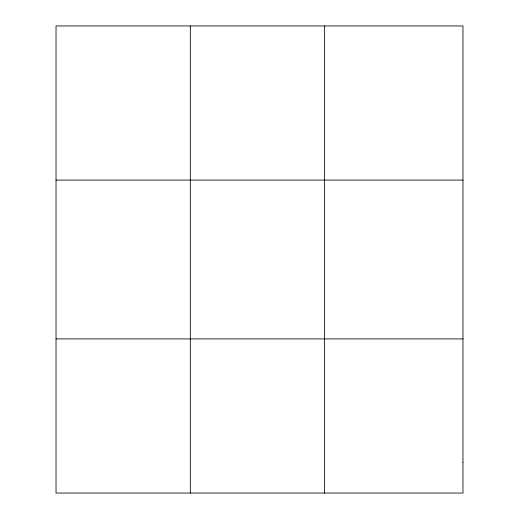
<?xml version="1.0" encoding="UTF-8"?>
<svg xmlns="http://www.w3.org/2000/svg" width="519" height="519" viewBox="0 0 519 519"><rect width="100%" height="100%" fill="white"/><g stroke="black" fill="none" stroke-linecap="round" stroke-linejoin="round"><path stroke-width="0.78" d="M190.317 493.05L190.317 25.95M324.615 493.05L324.615 25.95M56.026 180.093L462.974 180.093M56.026 338.907L462.974 338.907M462.974 462.221L462.974 493.05L56.026 493.05L56.026 25.95L462.974 25.95L462.974 462.221"/></g></svg>
